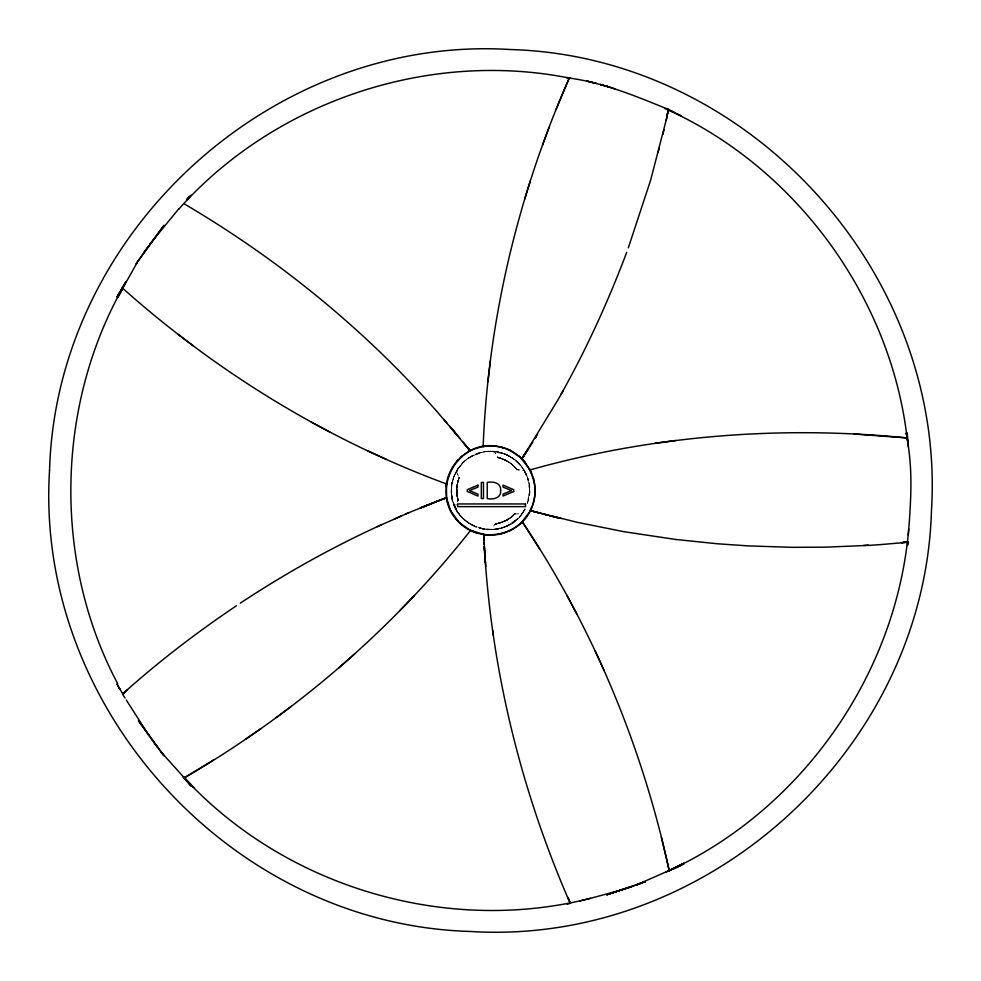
<?xml version="1.0" encoding="UTF-8"?>
<svg xmlns="http://www.w3.org/2000/svg" width="981" height="981" viewBox="0 0 981 981"><rect width="100%" height="100%" fill="white"/><g stroke="black" fill="none" stroke-linecap="round" stroke-linejoin="round"><path stroke-width="0.74" stroke-dasharray="4.91 3.68" d="M453.725 504.001C444.884 482.051 460.616 455.025 484.062 451.836C511.91 446.036 538.508 476.533 527.373 503.339L529.703 490.856L527.717 478.238A39.13 39.13 0 0 0 517.576 462.174C510.341 455.282 500.531 451.272 490.525 451.297L504.111 453.774M456.68 490.745L457.011 485.889L457.379 497.318L456.901 494.032M454.632 506.257C450.242 496.361 450.267 484.724 454.583 474.792M451.297 490.316L452.474 480.935M456.68 490.095L457.011 486.159M451.456 487.459C446.563 528.943 507.054 545.779 524.909 509.225L521.402 514.62M456.68 491.064L456.95 494.62L456.79 488.428M456.901 493.921L456.741 492.094L457.98 499.795L456.741 489.078L457.33 496.889M456.839 487.508L457.109 485.19M456.839 487.557L456.901 486.858M463.044 462.554L458.838 467.348L454.313 475.491L462.774 462.774C455.478 470.107 451.186 480.322 451.346 490.684M456.741 488.538L457.011 485.889M453.283 502.812C456.999 513.811 465.595 522.75 476.349 527.067C466.931 523.327 458.495 515.81 454.902 506.368M452.584 480.445L451.885 483.903L453.394 477.919M457.011 486.11L457.281 484.222M456.95 486.429L458.36 480.016L457.489 483.253A100.197 41.987 0 0 0 457.011 486.159M451.836 484.271L452.425 481.156M457.6 482.713L458.299 480.236M457.919 481.364L457.22 484.602L458.188 480.506M451.885 483.903L454.632 474.743M457.379 483.633L457.82 481.904M458.789 478.728L457.919 481.413L459.218 477.698L457.489 474.142M458.618 479.268L459.157 477.759L458.36 479.967L458.887 477.22L457.71 482.284M457.551 483.032L457.98 481.364M457.6 482.824L458.09 480.984M527.422 502.922L529.703 490.856L529.593 493.382L529.225 484.491L529.544 487.03L527.717 478.238L528.465 480.715L523.449 469.298M458.139 480.776L459.218 477.698M458.139 480.665L458.728 478.936M458.25 480.396L459.108 477.919M470.586 524.259C465.73 519.722 451.836 512.205 456.202 504.111M505.558 520.764L495.16 523.989L491.015 529.654M509.924 524.528C499.145 530.856 485.374 530.623 474.031 526.037C492.008 534.841 516.337 527.005 524.909 508.759M495.699 523.891L499.636 523.081L494.841 524.528L499.954 522.971M522.321 513.431L524.909 509.225L521.622 514.351M522.162 513.652L525.988 506.907M457.551 501.794L457.82 499.047L457.919 501.095M454.203 505.24L457.06 510.954L455.012 506.527M497.539 523.56L494.78 524.528L495.38 523.94M455.662 472.523L458.838 467.348L456.3 471.285L456.79 472.474M524.909 509.225L522.211 513.541L514.78 514.019M456.361 471.285L458.838 467.348L456.472 471.616M498.176 528.955C508.563 526.772 517.907 520.396 523.621 511.432M519.795 516.558L522.113 513.701M514.988 513.811L505.46 520.813M515.43 513.382L511.162 517.257M517.686 518.716L507.447 525.828L517.907 518.544L513.002 522.591M513.652 515.099L515.099 513.701M514.24 514.559L510.684 517.637M466.38 459.599L461.646 464.013C469.421 455.687 480.653 450.806 492.094 451.346C482.885 451.223 473.725 453.995 466.38 459.599L471.824 456.042L484.062 451.836M506.907 520.065L513.321 515.43M512.033 516.607L513.59 515.209L507.447 519.734L501.794 522.383M512.082 516.558L513.541 515.258M512.94 515.748L510.353 517.845M511.273 517.146L512.781 515.908M512.241 516.398L509.556 518.446L510.843 517.527M512.462 516.239L511.604 516.938M512.622 522.812L515.209 520.923M509.875 524.59L504.05 527.275M510.255 517.907L508.747 518.924L509.384 518.544M508.477 519.084L506.098 520.494L510.095 518.066L507.876 519.464M507.447 519.734L509.446 518.495M508.955 518.814L505.289 520.862M467.949 458.458L479.427 452.915L485.681 451.616M507.557 519.685L496.239 523.829M506.257 520.384L507.606 519.685M495.319 523.94L498.176 523.4L496.398 523.78M491.125 529.703L491.873 529.654M503.241 521.782L505.669 520.703M503.511 521.671L504.859 521.083M504.43 521.303L500.764 522.701L502.763 522.002M504.7 521.193L501.683 522.383M495.969 523.891L499.685 523.02L495.049 523.989M495.221 529.384L507.067 525.988M501.095 522.591L502.002 522.272L497.907 523.511M500.764 522.701L502.002 522.272M501.463 528.146L504.111 527.226L491.285 529.703M501.414 528.146L504.43 527.116M499.415 523.131L500.335 522.861L496.619 523.78M498.826 523.241L500.555 522.75M498.446 523.351L500.335 522.861M501.033 528.256L494.78 529.433M495.92 451.677L490.525 451.297L495.27 451.616L490.525 451.297L494.191 451.456L495.38 453.283M495.049 451.567L490.525 451.297L498.826 452.204M501.732 458.618L497.796 457.489L495.699 453.774M515.319 467.52L517.208 469.776L524.21 470.537L525.227 472.364M451.456 487.079L452.266 499.206L457.06 510.954L454.902 506.748M492.364 529.654L480.016 528.256M494.62 451.505L490.525 451.297L494.461 451.505M482.493 528.845L488.857 529.654M499.317 457.869L503.081 459.108L499.096 457.82M497.968 452.045C510.378 454.399 521.328 463.093 526.368 474.681L523.78 469.776M497.968 457.551L497.588 456.95L505.779 460.347M500.445 458.188L504.59 459.758L498.287 457.6L508.685 462.014L505.35 460.138M506.257 460.616L508.575 461.916L498.667 457.71M498.238 457.6L500.923 458.36L498.287 457.6M498.446 452.106L507.067 455.012L501.303 452.854M454.313 505.509C459.292 517.441 470.255 526.307 482.873 528.955M501.365 458.519L502.382 458.838M502.493 453.185L507.067 454.963L503.461 453.504M503.842 453.663L507.067 454.963M501.794 458.618L503.192 459.157M502.333 458.838L507.238 461.156M523.829 470.316L526.368 474.681L524.05 470.206M504.479 453.884L512.671 458.188M506.049 460.457L503.351 459.218M503.891 459.488L505.24 460.077M509.924 456.472L504.541 453.933L512.622 458.139M516.938 469.458L512.401 464.712L507.238 461.107L513.59 465.791M468.428 522.91L475.491 526.687M505.129 460.028L506.637 460.837M507.177 461.107L510.525 463.253M507.717 461.426L508.575 461.965M510.304 456.68L517.907 462.505L523.891 469.997M513.701 465.901L509.826 462.774L511.224 463.792M519.795 464.442L515.258 460.138L517.637 462.235M511.653 464.123L513.541 465.742L511.113 463.694L513.002 465.252M511.113 463.694L511.763 464.234M514.019 466.22L512.401 464.712L515.479 467.729L514.13 466.331M515.528 460.347L519.955 464.663M513.271 465.521L516.018 468.329M516.067 468.428L514.669 466.87L516.877 469.396M457.82 499.206L458.139 500.224L457.281 496.827L457.6 498.238M495.221 453.014L495.859 454.044M458.139 500.335L457.281 496.729M454.522 505.938L454.853 506.797M456.68 472.204L457.44 474.093M453.455 503.302L454.743 506.588M457.98 499.746L458.25 500.555L457.82 499.047L458.09 500.065M452.474 499.954L451.456 493.811L452.535 500.224L451.885 497.048L452.266 499.206M458.887 477.158L459.108 478.029M457.171 496.018L457.869 499.366M457.44 497.588L457.759 498.937M451.836 496.999L451.407 493.492M457.171 496.128L457.551 498.066M457.22 496.349L457.06 495.43L457.281 496.668M457.33 497.097L456.741 492.094L456.79 493.063M452.204 498.777L451.456 493.811L452.045 498.127M456.95 494.412L456.68 489.936M456.741 492.094L456.839 493.872L456.68 490.525L456.741 491.763M457.22 484.442L457.109 485.301L457.281 484.381M519.084 469.838L517.796 469.776L519.084 469.838M498.716 457.71L497.796 457.489L498.716 457.71"/><path stroke-width="1.47" d="M511.493 451.186C502.897 446.551 492.756 444.896 483.143 446.551C488.17 319.683 518.14 194.177 569.262 78.039C603.707 82.711 636.007 96.236 667.987 109.247M907.217 432.977L908.455 447.201C912.735 476.325 910.552 505.84 908.296 535.037M117.659 683.671C53.084 562.015 55.868 406.931 122.564 288.169C217.267 372.584 327.274 439.966 446.392 483.903L446.588 497.269M487.937 381.768L490.365 360.971M907.56 545.093L907.891 542.162L906.248 542.321M908.725 528.894C896.389 674.818 801.6 809.668 668.588 870.895M907.597 545.142L907.965 542.26L882.581 544.418A421.646 420.972 -89.9 0 1 868.357 545.387L825.622 547.165L792.366 547.324L748.662 545.927L717.356 543.768L675.701 539.464L623.965 531.702L577.294 522.321L530.304 510.623L557.515 517.686L555.577 517.208M458.36 459.648C451.285 466.87 446.944 476.668 446.061 486.699L446.588 483.731M666.16 120.405L668.417 109.406L673.824 111.957M668.368 111.184L668.748 109.467M668.098 111.074L667.08 115.709L668.319 109.406M667.288 115.819L650.636 180.173L628.331 247.85M662.984 134.311L664.051 129.676M658.018 152.631L659.257 148.045M533.958 511.542L530.304 510.574C535.393 500.482 536.472 488.391 533.149 477.588M524.639 199.192L530.304 180.97M123.263 286.869L117.659 297.329L138.407 260.308L163.999 225.274L136.187 263.864L138.407 260.308M542.591 145.029L549.164 127.187M626.712 252.325C609.459 298.003 589.397 342.663 565.927 385.496A581.365 581.01 0 0 1 558.324 399.23L521.892 458.887L530.194 470.267M556.055 109.516L569.262 78.039C427.875 49.908 274.398 101.497 178.652 209.272M531.641 507.668L530.304 510.623M531.285 508.109L529.433 512.241L522.039 521.757M122.564 288.107L117.659 297.329L122.723 287.74M117.659 297.329L122.723 287.789M560.85 394.656L563.388 390.07M125.47 282.503L116.947 296.998L125.948 281.694M535.957 436.852L534.939 438.581L537.036 435.123M521.622 458.618L528.305 448.82L525.068 453.995M520.997 458.152L525.178 462.505L519.955 457.06L521.941 458.887L532.781 442.026M523.94 455.662L521.892 458.887M522.861 457.379L523.989 455.662M143.741 252.546L146.377 248.88M146.868 248.181L148.805 245.593M456.521 461.646L462.774 455.601L470.157 450.868L462.554 441.646M149.713 244.294L178.714 208.892M187.04 199.719L191.05 195.268M160.712 751.581L163.999 755.726L138.407 720.692L160.712 751.581L184.318 777.872C293.944 713.996 391.959 630.084 470.586 530.402L484.81 534.719M187.028 199.388L190.044 196.212L187.064 199.315M187.101 199.253L189.075 197.181M399.99 610.489L414.485 595.393M634.633 885.622L606.712 894.77L645.351 881.612L635.921 885.169L669.177 870.515C642.347 746.492 592.794 627.313 522.272 521.733C514.522 529.36 504.111 534.486 493.173 534.988C489.997 535.246 486.821 535.001 483.682 534.559C484.786 559.575 486.956 584.541 489.875 609.409C501.941 710.134 529.078 808.957 569.581 901.931M669.226 870.515L661.366 837.259M338.935 667.779L354.668 653.984M460.347 457.649L462.554 455.773M276.36 717.516L291.615 706.148M245.324 739.392L260.946 728.613M236.372 605.804C196.519 632.549 157.892 662.212 122.453 694.07M462.345 525.068C426.563 497.674 455 436.594 499.206 446.772C526.012 451.334 542.481 482.983 531.702 507.557C520.519 537.882 475.282 544.762 455.822 518.495M240.308 603.156C285.397 573.321 332.792 546.92 381.989 524.479M622.996 889.534L590.501 898.326C446.343 934.979 285.128 887.131 184.269 777.823L213.417 760.091M509.556 530.782L511.334 529.924M668.907 870.674L683.671 863.341L669.128 870.515M668.527 870.834L683.671 863.341M377.244 526.687L409.04 512.572L446.502 497.588L435.343 501.904L439.169 500.445M401.609 515.798L394.227 519.145M668.735 870.92L681.219 865.291M666.209 871.974L684.002 864.053M420.42 508.097L446.502 497.637L450.218 509.556M469.776 451.027L469.028 449.457M422.198 507.177L431.566 503.412M424.184 506.527L431.628 503.461M405.325 514.191L409.04 512.622M420.309 507.937L424.074 506.368M442.946 498.986L446.551 498.017M636.841 884.801L645.351 881.612M433.455 502.652L435.392 501.953M624.014 889.191L626.062 888.516M631.126 886.849L626.871 888.246M606.712 894.77L631.727 886.628M501.352 533.627L504.234 532.744M502.701 533.37L503.511 533.149M580.041 900.914L590.501 898.326M567.055 904.139L569.716 903.526M477.428 447.9L484.81 446.281M483.682 446.441L484.222 446.392M908.455 447.201L907.155 437.931C780.888 425.276 652.255 435.466 530.034 469.936L529.433 468.759L530.513 470.905M654.952 443.314L675.701 440.518M906.248 542.419L907.916 542.26L907.916 541.451M863.611 545.436L868.357 545.178M184.318 777.933L193.588 787.412L184.207 777.712M854.181 434.043L907.106 437.931C890.589 296.936 795.297 166.414 664.591 108.388M484.062 534.608L483.952 540.372L483.682 534.559L483.952 538.324M609.091 86.99L600.249 84.452L609.679 87.211M570.022 78.149L566.895 77.609L569.372 78.039M569.642 78.1L566.895 77.609L570.66 78.308M539.832 513.161L533.958 511.604M595.933 83.324L586.994 81.067L596.583 83.544M557.515 517.527L561.5 518.544M549.642 515.699L553.578 516.717M608.76 86.941L606.712 86.23L614.744 88.768M547.705 515.209L543.768 514.191M502.113 447.471L503.952 448.01M501.352 447.373L504.234 448.256M470.157 530.132L460.886 523.829M508.416 449.678L510.095 450.487M667.436 109.418L681.231 115.697M367.274 450.598L386.306 459.329M510.194 450.487L520.384 457.379M311.284 422.088L329.714 431.996M184.698 204.146C278.579 259.401 364.147 329.052 436.263 410.769M178.015 334.239L193.098 345.717M182.809 776.474L183.778 777.393M518.495 455.822L520.813 457.82M459.697 522.75L460.665 523.621M470.377 530.243L477.428 533.1A44.501 44.501 0 0 1 470.426 530.304M183.778 777.332L193.588 787.412L183.349 776.854M184.195 778.166L191.074 785.781L184.318 778.056M184.036 777.97L191.05 785.732M452.106 429.31L457.44 435.343M183.508 777.173L191.136 785.793M436.312 410.708L466.441 446.33M444.234 419.978L446.931 423.056M454.743 432.376L460.028 438.47M449.568 426.073L454.853 432.216M465.202 444.724L470.157 450.868L463.903 443.154M467.679 447.949L470.107 450.868M458.299 521.352L451.137 511.383M153.87 742.47L157.377 747.215M150.584 737.884L151.981 739.833M149.235 735.946L126.279 700.005M122.821 694.609L125.041 698.006M522.272 521.782L539.734 549.102M530.782 471.444L531.101 472.155M119.253 687.926L123.079 694.487M566.785 595.185L576.644 613.665M530.463 470.806L533.59 479.047M531.592 473.173L531.273 472.425M451.186 511.493L449.519 508.048M595.295 651.176L603.965 670.195M447.41 501.953L447.9 503.572M492.634 630.158L493.382 635.332M907.155 438.311L906.456 433.075L907.217 438.311M907.486 440.628L906.456 433.075L907.217 438.519M906.456 433.075L907.327 439.39M484.271 546.466L484.81 554.547M484.062 542.419L484.173 544.418M484.442 548.465L484.332 546.466L485.411 562.628L485.301 560.58M485.57 562.579L485.73 566.675M470.426 450.77A44.501 44.501 0 0 1 477.428 447.974M49.541 470.316C34.568 708.11 232.105 924.678 470.316 931.46C708.11 946.432 924.678 748.895 931.46 510.684C946.432 272.89 748.895 56.322 510.684 49.541C272.89 34.568 56.322 232.105 49.541 470.316M500.604 490.414C501.426 498.164 493.1 499.832 487.238 498.556L487.238 482.444C493.038 481.119 501.377 482.897 500.604 490.414M123.802 693.052L122.564 694.18L127.358 689.925L123.802 693.052M513.701 491.493L503.032 496.079L503.032 494.142L511.493 490.586L503.032 487.128L503.032 485.141L513.701 489.666L513.701 491.493M477.968 485.141L467.299 489.666L467.299 491.493L477.968 496.079L477.968 494.142L469.507 490.586L477.968 487.128L477.968 485.141M907.916 541.941L901.502 542.64L907.916 541.941M483.461 482.444L481.315 482.444L481.315 498.556L483.461 498.556L483.461 482.444M525.497 503.952L457.649 503.952L457.649 506.637L525.497 506.637L525.497 503.952M453.553 430.659L452.204 429.151L453.553 430.708M119.731 689.03L116.947 684.002L119.707 689.03M570.55 903.391L567.913 897.517L570.55 903.391"/></g></svg>
